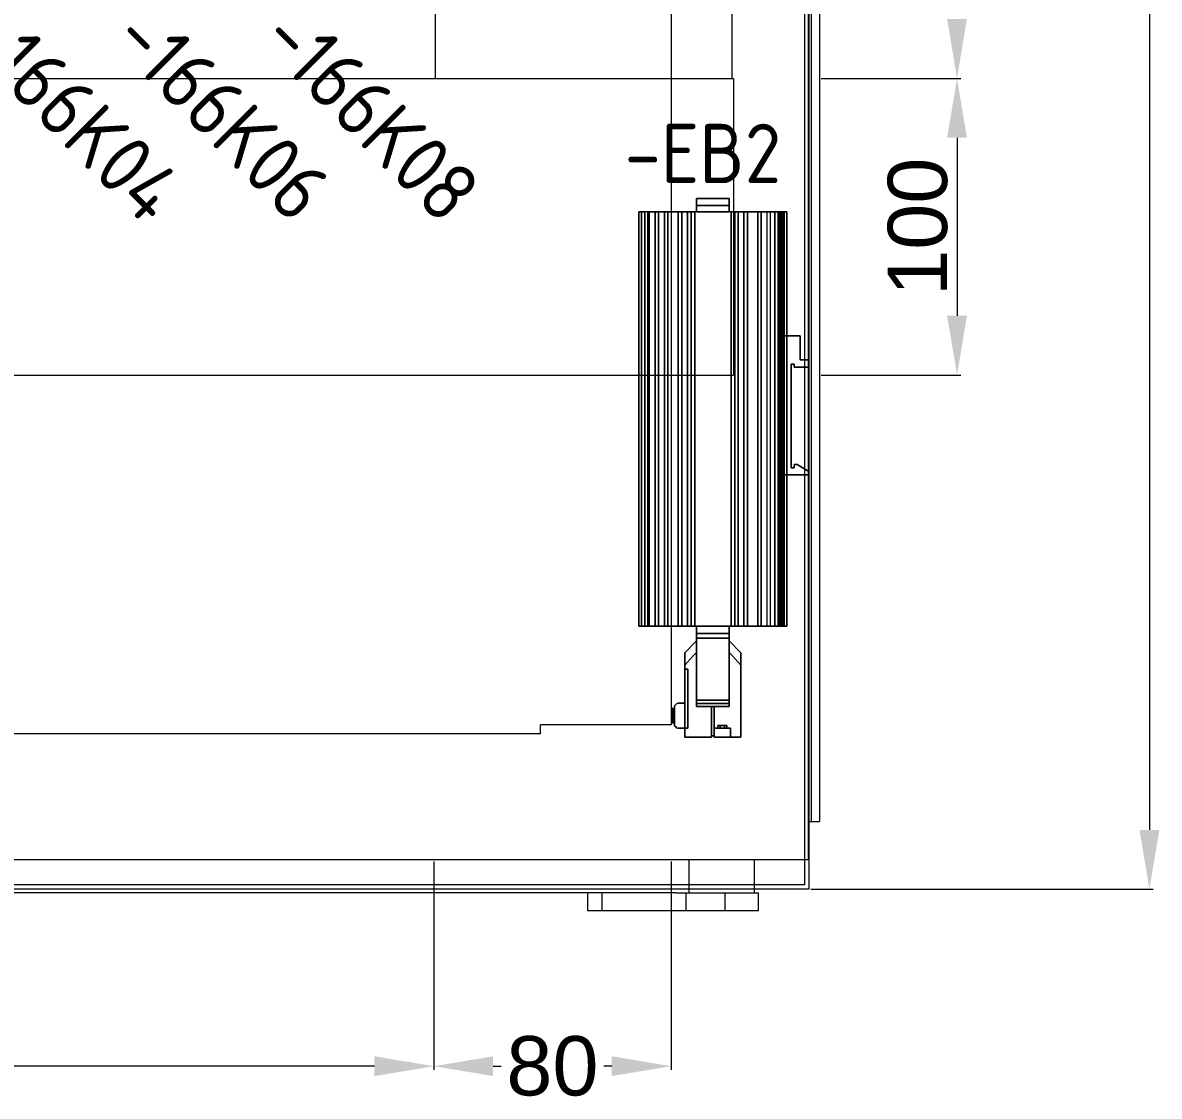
# Model space of a CAD drawing. Header units: millimetres. Extents: x 1359 to 3577, y 1336 to 3557.
# Drawn here: x 3193.5 to 3576.7, y 1336.3 to 1698.3 of the extents above; entities that cross this region are included whole.
import ezdxf
from ezdxf.enums import TextEntityAlignment as Align

# ---------------------------------------------------------------- set-up
doc = ezdxf.new("R2010")
doc.units = ezdxf.units.MM
doc.layers.add('000-PI-Oprema', color=30, linetype='Continuous', lineweight=5)
doc.layers.add('000-PI-ORMAR', color=2, linetype='Continuous')
doc.layers.add('002-PI-Kabelska kanalica', color=150, linetype='Continuous')
doc.styles.add('PI0', font='isocpeur.ttf', dxfattribs={"width": 0.9})
doc.styles.get("Standard").update_dxf_attribs({"font": 'arial.ttf'})

msp = doc.modelspace()

# ---------------------------------------------------------------- linework, layer by layer
at = {"color": 0, "linetype": 'ByBlock', "lineweight": 0}
for p, q in [((3431.64, 1639.05), (3420.67, 1639.05)), ((3420.67, 1639.05), (3420.67, 1634.56)), ((3431.64, 1634.56), (3431.64, 1639.05)), ((3420.67, 1634.56), (3401.23, 1634.56)), ((3401.23, 1634.56), (3401.23, 1494.87)), ((3451.08, 1634.56), (3431.64, 1634.56)), ((3451.08, 1592.76), (3451.08, 1634.56)), ((3455.57, 1592.76), (3451.08, 1592.76)), ((3455.57, 1584.66), (3455.57, 1592.76)), ((3452.59, 1548.26), (3452.59, 1583.18)), ((3452.59, 1583.18), (3453.58, 1583.18)), ((3453.58, 1583.18), (3453.58, 1582.16)), ((3458.56, 1584.66), (3455.57, 1584.66)), ((3458.56, 1582.16), (3458.56, 1584.66)), ((3453.58, 1582.16), (3458.56, 1582.16)), ((3453.58, 1548.26), (3452.59, 1548.26)), ((3454.58, 1549.35), (3453.58, 1549.35)), ((3453.58, 1549.35), (3453.58, 1548.26)), ((3458.56, 1547.03), (3454.58, 1549.35)), ((3451.08, 1494.87), (3451.08, 1545.85)), ((3451.08, 1545.85), (3458.56, 1545.85)), ((3458.56, 1545.85), (3458.56, 1547.03)), ((3401.23, 1494.87), (3420.67, 1494.87)), ((3420.67, 1494.87), (3420.67, 1489.87)), ((3431.64, 1489.87), (3431.64, 1494.87)), ((3431.64, 1494.87), (3451.08, 1494.87)), ((3420.67, 1489.87), (3416.69, 1485.89)), ((3435.62, 1485.89), (3431.64, 1489.87)), ((3416.69, 1485.89), (3416.69, 1457.44)), ((3435.62, 1457.44), (3435.62, 1485.89)), ((3416.69, 1457.44), (3425.65, 1457.44)), ((3425.65, 1457.44), (3425.65, 1457.93)), ((3425.65, 1457.93), (3426.64, 1457.93)), ((3426.64, 1457.93), (3426.64, 1457.44)), ((3426.64, 1457.44), (3435.62, 1457.44))]:
    msp.add_line(p, q, dxfattribs=at)
at = {"layer": '000-PI-Oprema', "color": 0, "linetype": 'ByBlock', "lineweight": 0, "flags": 128}
for points in [[(3420.67, 1636.67), (3420.67, 1637.34), (3420.67, 1637.92), (3420.67, 1638.36), (3420.67, 1638.7), (3420.67, 1638.94), (3420.67, 1639.05)], [(3420.67, 1636.67), (3431.64, 1636.67), (3431.64, 1637.34), (3431.64, 1637.92), (3431.64, 1638.36), (3431.64, 1638.7), (3431.64, 1638.94), (3431.64, 1639.05)], [(3444.44, 1494.87), (3444.44, 1634.56), (3442.45, 1634.56), (3441.29, 1634.56), (3441.29, 1494.87), (3442.45, 1494.87), (3442.45, 1634.56), (3441.29, 1634.56), (3437.8, 1634.56), (3437.8, 1494.87), (3441.29, 1494.87), (3441.29, 1634.56), (3437.8, 1634.56), (3436.64, 1634.56), (3436.64, 1494.87), (3437.8, 1494.87), (3437.8, 1634.56), (3436.64, 1634.56), (3434.65, 1634.56), (3434.65, 1494.87), (3436.64, 1494.87), (3436.64, 1634.56), (3434.65, 1634.56), (3433.52, 1634.56), (3433.52, 1494.87), (3434.65, 1494.87), (3434.65, 1634.56), (3433.52, 1634.56), (3418.8, 1634.56), (3418.8, 1494.87), (3433.52, 1494.87), (3433.52, 1634.56), (3418.8, 1634.56), (3417.66, 1634.56), (3417.66, 1494.87), (3418.8, 1494.87), (3418.8, 1634.56), (3417.66, 1634.56), (3415.65, 1634.56), (3415.65, 1494.87), (3417.66, 1494.87), (3417.66, 1634.56), (3415.65, 1634.56), (3414.52, 1634.56), (3414.52, 1494.87), (3415.65, 1494.87), (3415.65, 1634.56), (3414.52, 1634.56), (3411.02, 1634.56), (3411.02, 1494.87), (3414.52, 1494.87), (3414.52, 1634.56), (3411.02, 1634.56), (3409.87, 1634.56), (3409.87, 1494.87), (3411.02, 1494.87), (3411.02, 1634.56), (3409.87, 1634.56), (3407.87, 1634.56), (3407.87, 1494.87), (3409.87, 1494.87), (3409.87, 1634.56), (3407.87, 1634.56), (3406.72, 1634.56), (3406.72, 1494.87), (3407.87, 1494.87), (3407.87, 1634.56), (3406.72, 1634.56), (3404.22, 1634.56), (3404.22, 1494.87), (3406.72, 1494.87), (3406.72, 1634.56), (3404.22, 1634.56), (3403.64, 1634.56), (3403.06, 1634.56), (3402.55, 1634.56), (3402.09, 1634.56), (3401.72, 1634.56), (3401.44, 1634.56), (3401.28, 1634.56), (3401.23, 1634.56)], [(3401.23, 1494.87), (3401.23, 1634.56)], [(3401.23, 1494.87), (3401.23, 1634.56)], [(3401.23, 1634.56), (3403.22, 1634.56), (3403.22, 1494.87), (3401.23, 1494.87)], [(3401.23, 1494.87), (3401.23, 1634.56)], [(3401.23, 1634.56), (3403.22, 1634.56), (3403.22, 1494.87), (3401.23, 1494.87)], [(3401.23, 1494.87), (3401.23, 1634.56)], [(3444.44, 1494.87), (3444.44, 1634.56), (3445.6, 1634.56), (3448.1, 1634.56), (3448.1, 1494.87), (3445.6, 1494.87), (3444.44, 1494.87), (3442.45, 1494.87), (3441.29, 1494.87), (3437.8, 1494.87), (3436.64, 1494.87), (3434.65, 1494.87), (3433.52, 1494.87), (3418.8, 1494.87), (3417.66, 1494.87), (3415.65, 1494.87), (3414.52, 1494.87), (3411.02, 1494.87), (3409.87, 1494.87), (3407.87, 1494.87), (3406.72, 1494.87), (3404.22, 1494.87), (3403.64, 1494.87), (3403.06, 1494.87), (3402.55, 1494.87), (3402.09, 1494.87), (3401.72, 1494.87), (3401.44, 1494.87), (3401.28, 1494.87), (3401.23, 1494.87)], [(3401.23, 1494.87), (3401.23, 1634.56)], [(3449.6, 1494.87), (3448.58, 1494.87), (3448.58, 1634.56), (3449.6, 1634.56), (3449.6, 1592.76)], [(3449.6, 1494.87), (3448.58, 1494.87), (3448.58, 1634.56), (3449.6, 1634.56), (3449.6, 1592.76)], [(3449.6, 1494.87), (3448.58, 1494.87), (3448.58, 1634.56), (3449.6, 1634.56), (3449.6, 1592.76)], [(3449.6, 1494.87), (3448.58, 1494.87), (3448.58, 1634.56), (3449.6, 1634.56), (3449.6, 1592.76)], [(3451.08, 1634.56), (3449.09, 1634.56), (3449.09, 1494.87), (3451.08, 1494.87), (3451.08, 1545.85), (3451.08, 1494.87)], [(3451.08, 1494.87), (3449.09, 1494.87), (3449.09, 1634.56), (3451.08, 1634.56)], [(3451.08, 1494.87), (3451.08, 1634.56)], [(3451.08, 1494.87), (3451.08, 1634.56)], [(3451.08, 1494.87), (3451.08, 1634.56)], [(3451.08, 1494.87), (3451.08, 1634.56)], [(3416.69, 1485.82), (3416.69, 1485.68), (3416.69, 1485.4), (3416.69, 1485.05), (3416.69, 1484.57), (3416.69, 1484.01), (3416.69, 1483.34), (3416.69, 1482.55), (3416.69, 1481.7), (3416.69, 1482.55), (3416.69, 1483.34), (3416.69, 1484.01), (3416.69, 1484.57), (3416.69, 1485.05), (3416.69, 1485.4), (3416.69, 1485.68), (3416.69, 1485.82), (3416.69, 1485.89), (3420.67, 1489.87), (3420.67, 1489.75), (3420.67, 1489.54), (3420.67, 1489.22), (3420.67, 1488.78), (3420.67, 1488.25), (3420.67, 1487.6), (3420.67, 1486.86), (3420.67, 1486.03), (3419.63, 1484.92), (3418.64, 1483.83), (3417.64, 1482.74), (3416.69, 1481.7), (3417.64, 1482.74), (3418.64, 1483.83), (3419.63, 1484.92), (3420.67, 1486.03), (3420.67, 1486.86), (3420.67, 1487.6), (3420.67, 1488.25), (3420.67, 1488.78), (3420.67, 1489.22), (3420.67, 1489.54), (3420.67, 1489.75)], [(3431.64, 1489.75), (3431.64, 1489.54), (3431.64, 1489.22), (3431.64, 1488.78), (3431.64, 1488.25), (3431.64, 1487.6), (3431.64, 1486.86), (3431.64, 1486.03), (3431.64, 1486.86), (3431.64, 1487.6), (3431.64, 1488.25), (3431.64, 1488.78), (3431.64, 1489.22), (3431.64, 1489.54), (3431.64, 1489.75), (3431.64, 1489.87), (3435.62, 1485.89), (3435.62, 1485.82), (3435.62, 1485.68), (3435.62, 1485.4), (3435.62, 1485.05), (3435.62, 1484.57), (3435.62, 1484.01), (3435.62, 1483.34), (3435.62, 1482.55), (3435.62, 1481.7), (3434.68, 1482.74), (3433.68, 1483.83), (3432.66, 1484.92), (3431.64, 1486.03), (3432.66, 1484.92), (3433.68, 1483.83), (3434.68, 1482.74), (3435.62, 1481.7), (3435.62, 1482.55), (3435.62, 1483.34), (3435.62, 1484.01), (3435.62, 1484.57), (3435.62, 1485.05), (3435.62, 1485.4), (3435.62, 1485.68), (3435.62, 1485.82)], [(3414.68, 1460.43), (3414.31, 1460.48), (3413.94, 1460.64), (3413.64, 1460.87), (3413.38, 1461.19), (3413.24, 1461.54), (3413.2, 1461.93), (3413.2, 1467.42), (3413.24, 1467.81), (3413.38, 1468.16), (3413.64, 1468.48), (3413.94, 1468.71), (3414.31, 1468.85), (3414.68, 1468.92), (3416.69, 1468.92), (3416.69, 1480.4), (3417.69, 1480.4)], [(3414.68, 1460.43), (3416.69, 1460.43), (3417.69, 1460.43), (3416.69, 1460.43), (3416.69, 1480.4), (3417.69, 1480.4), (3416.69, 1480.4), (3417.69, 1480.4)], [(3414.68, 1468.92), (3414.31, 1468.85), (3413.94, 1468.71), (3413.64, 1468.48), (3413.38, 1468.16), (3413.24, 1467.81), (3413.2, 1467.42), (3413.2, 1461.93), (3413.24, 1461.54), (3413.38, 1461.19), (3413.64, 1460.87), (3413.94, 1460.64), (3414.31, 1460.48), (3414.68, 1460.43)], [(3414.68, 1468.92), (3414.31, 1468.85), (3413.94, 1468.71), (3413.64, 1468.48), (3413.38, 1468.16), (3413.24, 1467.81), (3413.2, 1467.42), (3413.2, 1461.93), (3413.24, 1461.54), (3413.38, 1461.19), (3413.64, 1460.87), (3413.94, 1460.64), (3414.31, 1460.48), (3414.68, 1460.43)], [(3431.64, 1467.79), (3431.64, 1468.81), (3431.64, 1469.92)], [(3431.64, 1469.92), (3431.64, 1468.81), (3431.64, 1467.79)], [(3412.69, 1467.26), (3412.69, 1467.12), (3412.69, 1466.86), (3412.69, 1466.54), (3412.69, 1466.15), (3412.69, 1465.68), (3412.69, 1465.2), (3412.69, 1464.66), (3412.69, 1465.2), (3412.69, 1465.68), (3412.69, 1466.15), (3412.69, 1466.54), (3412.69, 1466.86), (3412.69, 1467.12), (3412.69, 1467.26), (3412.69, 1467.33)], [(3412.69, 1466.77), (3412.69, 1466.61), (3412.69, 1466.35), (3412.69, 1466.01), (3412.69, 1465.61), (3412.69, 1465.15), (3412.69, 1464.66), (3412.69, 1465.15), (3412.69, 1465.61), (3412.69, 1466.01), (3412.69, 1466.35), (3412.69, 1466.61), (3412.69, 1466.77), (3412.69, 1466.82)], [(3412.69, 1463.92), (3412.69, 1466.47), (3413.2, 1466.47), (3413.2, 1463.92)], [(3413.2, 1465.52), (3413.2, 1462.97), (3412.69, 1462.97)], [(3412.69, 1462.97), (3413.2, 1462.97), (3413.2, 1465.52), (3412.69, 1465.52)], [(3413.2, 1464.66), (3412.69, 1464.66)], [(3413.2, 1464.66), (3412.69, 1464.66)], [(3412.69, 1462.58), (3412.69, 1462.74), (3412.69, 1463), (3412.69, 1463.35), (3412.69, 1463.74), (3412.69, 1464.2), (3412.69, 1464.66), (3412.69, 1464.2), (3412.69, 1463.74), (3412.69, 1463.35), (3412.69, 1463), (3412.69, 1462.74), (3412.69, 1462.58), (3412.69, 1462.54)], [(3413.2, 1462.58), (3413.2, 1462.74), (3413.2, 1463), (3413.2, 1463.35), (3413.2, 1463.74), (3413.2, 1464.2), (3413.2, 1464.66), (3413.2, 1464.2), (3413.2, 1463.74), (3413.2, 1463.35), (3413.2, 1463), (3413.2, 1462.74), (3413.2, 1462.58), (3413.2, 1462.54)], [(3413.2, 1464.66), (3413.2, 1464.16), (3413.2, 1463.67), (3413.2, 1463.21), (3413.2, 1462.81), (3413.2, 1462.47), (3413.2, 1462.23), (3413.2, 1462.07), (3413.2, 1462.03)], [(3413.2, 1462.07), (3413.2, 1462.23), (3413.2, 1462.47), (3413.2, 1462.81), (3413.2, 1463.21), (3413.2, 1463.67), (3413.2, 1464.16), (3413.2, 1464.66)], [(3412.69, 1462.81), (3413.2, 1462.81)], [(3412.69, 1462.37), (3413.2, 1462.37)], [(3426.64, 1460.43), (3426.64, 1457.93)], [(3426.64, 1460.43), (3426.64, 1457.93)], [(3427.89, 1461.42), (3427.96, 1461.42), (3428.1, 1461.42), (3428.33, 1461.42), (3428.66, 1461.42), (3429, 1461.42), (3429.4, 1461.42), (3429.79, 1461.42), (3430.14, 1461.42), (3430.46, 1461.42), (3430.69, 1461.42), (3430.83, 1461.42), (3430.9, 1461.42)], [(3427.89, 1460.43), (3427.96, 1460.43), (3428.1, 1460.43), (3428.33, 1460.43), (3428.66, 1460.43), (3429, 1460.43), (3429.4, 1460.43), (3429.79, 1460.43), (3430.14, 1460.43), (3430.46, 1460.43), (3430.69, 1460.43), (3430.83, 1460.43), (3430.9, 1460.43)]]:
    msp.add_lwpolyline(points, dxfattribs=at)
for points in [[(3420.67, 1636.67), (3420.67, 1637.34), (3420.67, 1637.92), (3420.67, 1638.36), (3420.67, 1638.7), (3420.67, 1638.94), (3420.67, 1639.05), (3431.64, 1639.05), (3431.64, 1638.94), (3431.64, 1638.7), (3431.64, 1638.36), (3431.64, 1637.92), (3431.64, 1637.34), (3431.64, 1636.67)], [(3420.67, 1634.56), (3420.67, 1636.67), (3420.67, 1634.56), (3431.64, 1634.56)], [(3431.64, 1636.67), (3431.64, 1634.56), (3431.64, 1636.67)], [(3403.22, 1634.56), (3403.22, 1494.87), (3401.23, 1494.87), (3401.23, 1634.56)], [(3401.23, 1634.56), (3403.22, 1634.56), (3403.22, 1494.87), (3401.23, 1494.87)], [(3403.22, 1634.56), (3403.22, 1494.87), (3401.23, 1494.87), (3401.23, 1634.56)], [(3401.23, 1634.56), (3403.22, 1634.56), (3403.22, 1494.87), (3401.23, 1494.87)], [(3403.22, 1494.87), (3403.22, 1634.56), (3401.23, 1634.56), (3401.23, 1494.87)], [(3403.22, 1494.87), (3401.23, 1494.87), (3401.23, 1634.56), (3403.22, 1634.56)], [(3401.23, 1634.56), (3401.23, 1494.87), (3401.28, 1494.87), (3401.44, 1494.87), (3401.72, 1494.87), (3402.09, 1494.87), (3402.55, 1494.87), (3403.06, 1494.87), (3403.64, 1494.87), (3404.22, 1494.87), (3404.22, 1634.56), (3403.64, 1634.56), (3403.06, 1634.56), (3402.55, 1634.56), (3402.09, 1634.56), (3401.72, 1634.56), (3401.44, 1634.56), (3401.28, 1634.56)], [(3401.23, 1634.56), (3403.22, 1634.56)], [(3401.23, 1634.56), (3403.22, 1634.56)], [(3403.22, 1634.56), (3401.23, 1634.56)], [(3403.22, 1634.56), (3401.23, 1634.56)], [(3401.23, 1494.87), (3401.23, 1634.56), (3401.23, 1494.87)], [(3401.23, 1494.87), (3401.23, 1634.56), (3401.23, 1494.87)], [(3401.23, 1494.87), (3401.23, 1634.56), (3401.23, 1494.87)], [(3402.09, 1494.87), (3402.09, 1634.56)], [(3403.22, 1494.87), (3403.22, 1634.56), (3403.22, 1494.87)], [(3403.22, 1494.87), (3403.22, 1634.56), (3403.22, 1494.87)], [(3403.22, 1494.87), (3403.22, 1634.56), (3403.22, 1494.87)], [(3403.22, 1494.87), (3403.22, 1634.56), (3403.22, 1494.87)], [(3420.03, 1494.87), (3420.03, 1634.56), (3404.7, 1634.56), (3404.7, 1494.87), (3420.03, 1494.87)], [(3420.03, 1494.87), (3420.03, 1634.56), (3404.7, 1634.56), (3404.7, 1494.87), (3420.03, 1494.87)], [(3420.03, 1634.56), (3404.7, 1634.56), (3404.7, 1494.87), (3420.03, 1494.87)], [(3420.03, 1634.56), (3404.7, 1634.56), (3404.7, 1494.87), (3420.03, 1494.87)], [(3404.7, 1634.56), (3420.03, 1634.56), (3404.7, 1634.56), (3404.7, 1494.87)], [(3420.03, 1634.56), (3420.03, 1494.87)], [(3447.1, 1494.87), (3447.1, 1634.56), (3432.29, 1634.56), (3432.29, 1494.87), (3447.1, 1494.87)], [(3432.29, 1494.87), (3432.29, 1634.56), (3447.1, 1634.56), (3447.1, 1494.87), (3432.29, 1494.87)], [(3447.1, 1494.87), (3447.1, 1634.56), (3432.29, 1634.56), (3432.29, 1494.87), (3447.1, 1494.87)], [(3447.1, 1634.56), (3447.1, 1494.87), (3432.29, 1494.87), (3432.29, 1634.56)], [(3432.29, 1494.87), (3432.29, 1634.56), (3447.1, 1634.56), (3447.1, 1494.87)], [(3447.1, 1634.56), (3432.29, 1634.56), (3432.29, 1494.87), (3447.1, 1494.87)], [(3444.44, 1494.87), (3445.6, 1494.87), (3445.6, 1634.56), (3444.44, 1634.56), (3442.45, 1634.56), (3442.45, 1494.87)], [(3445.6, 1494.87), (3445.6, 1634.56), (3448.1, 1634.56), (3448.1, 1494.87), (3445.6, 1494.87)], [(3451.08, 1634.56), (3451.04, 1634.56), (3450.85, 1634.56), (3450.57, 1634.56), (3450.2, 1634.56), (3449.76, 1634.56), (3449.23, 1634.56), (3448.68, 1634.56), (3448.1, 1634.56), (3448.68, 1634.56), (3449.23, 1634.56), (3449.76, 1634.56), (3450.2, 1634.56), (3450.57, 1634.56), (3450.85, 1634.56), (3451.04, 1634.56)], [(3449.6, 1545.85), (3449.6, 1494.87), (3448.58, 1494.87), (3448.58, 1634.56), (3449.6, 1634.56), (3449.6, 1592.76), (3449.6, 1634.56), (3448.58, 1634.56), (3448.58, 1494.87), (3449.6, 1494.87)], [(3449.6, 1494.87), (3449.6, 1545.85), (3449.6, 1494.87), (3448.58, 1494.87), (3448.58, 1634.56), (3449.6, 1634.56), (3449.6, 1592.76), (3449.6, 1634.56), (3448.58, 1634.56), (3448.58, 1494.87)], [(3449.09, 1634.56), (3449.09, 1494.87), (3451.08, 1494.87), (3451.08, 1634.56)], [(3449.09, 1634.56), (3451.08, 1634.56), (3451.08, 1494.87), (3449.09, 1494.87)], [(3449.6, 1634.56), (3449.6, 1592.76), (3449.6, 1634.56), (3451.08, 1634.56)], [(3450.2, 1494.87), (3450.2, 1634.56)], [(3451.08, 1634.56), (3451.08, 1592.76)], [(3449.6, 1592.76), (3449.6, 1545.85)], [(3449.6, 1592.76), (3451.08, 1592.76), (3455.57, 1592.76), (3451.08, 1592.76)], [(3449.6, 1545.85), (3449.6, 1592.76), (3449.6, 1545.85), (3449.6, 1592.76), (3449.6, 1545.85), (3449.6, 1592.76), (3449.6, 1545.85)], [(3451.08, 1592.76), (3451.08, 1545.85)], [(3455.57, 1592.76), (3455.57, 1584.66)], [(3453.58, 1583.18), (3452.59, 1583.18), (3453.58, 1583.18)], [(3452.59, 1583.18), (3452.59, 1548.26)], [(3453.58, 1583.18), (3453.58, 1582.16)], [(3458.56, 1584.66), (3455.57, 1584.66), (3458.56, 1584.66)], [(3458.56, 1584.66), (3458.56, 1582.16)], [(3458.56, 1582.16), (3453.58, 1582.16), (3458.56, 1582.16)], [(3452.59, 1548.26), (3453.58, 1548.26), (3453.58, 1549.35), (3454.58, 1549.35), (3458.56, 1547.03), (3454.58, 1549.35), (3453.58, 1549.35), (3453.58, 1548.26)], [(3449.6, 1545.85), (3451.08, 1545.85)], [(3449.6, 1545.85), (3449.6, 1494.87)], [(3449.6, 1545.85), (3449.6, 1494.87)], [(3449.6, 1545.85), (3449.6, 1494.87)], [(3458.56, 1545.85), (3451.08, 1545.85), (3458.56, 1545.85)], [(3458.56, 1547.03), (3458.56, 1545.85)], [(3401.23, 1494.87), (3403.22, 1494.87)], [(3401.23, 1494.87), (3403.22, 1494.87)], [(3403.22, 1494.87), (3401.23, 1494.87)], [(3403.22, 1494.87), (3401.23, 1494.87)], [(3404.7, 1494.87), (3420.03, 1494.87)], [(3420.67, 1494.87), (3420.67, 1492.37), (3420.67, 1490.82), (3420.67, 1469.92), (3420.67, 1490.82), (3420.67, 1492.37)], [(3420.67, 1494.87), (3431.64, 1494.87)], [(3431.64, 1494.87), (3431.64, 1492.37), (3431.64, 1490.82), (3431.64, 1469.92), (3431.64, 1490.82), (3431.64, 1492.37)], [(3451.08, 1494.87), (3451.04, 1494.87), (3450.85, 1494.87), (3450.57, 1494.87), (3450.2, 1494.87), (3449.76, 1494.87), (3449.23, 1494.87), (3448.68, 1494.87), (3448.1, 1494.87), (3448.68, 1494.87), (3449.23, 1494.87), (3449.76, 1494.87), (3450.2, 1494.87), (3450.57, 1494.87), (3450.85, 1494.87), (3451.04, 1494.87)], [(3449.6, 1494.87), (3451.08, 1494.87)], [(3420.67, 1492.37), (3431.64, 1492.37)], [(3420.67, 1490.82), (3431.64, 1490.82)], [(3420.67, 1467.79), (3420.67, 1486.03), (3420.67, 1467.79)], [(3431.64, 1486.03), (3431.64, 1467.79)], [(3417.69, 1460.43), (3417.69, 1480.4), (3416.69, 1480.4), (3416.69, 1468.92), (3414.68, 1468.92), (3414.31, 1468.85), (3413.94, 1468.71), (3413.64, 1468.48), (3413.38, 1468.16), (3413.24, 1467.81), (3413.2, 1467.42), (3413.2, 1461.93), (3413.24, 1461.54), (3413.38, 1461.19), (3413.64, 1460.87), (3413.94, 1460.64), (3414.31, 1460.48), (3414.68, 1460.43), (3416.69, 1460.43)], [(3417.69, 1480.4), (3416.69, 1480.4), (3416.69, 1468.92), (3414.68, 1468.92), (3414.31, 1468.85), (3413.94, 1468.71), (3413.64, 1468.48), (3413.38, 1468.16), (3413.24, 1467.81), (3413.2, 1467.42), (3413.2, 1461.93), (3413.24, 1461.54), (3413.38, 1461.19), (3413.64, 1460.87), (3413.94, 1460.64), (3414.31, 1460.48), (3414.68, 1460.43), (3414.31, 1460.48), (3413.94, 1460.64), (3413.64, 1460.87), (3413.38, 1461.19), (3413.24, 1461.54), (3413.2, 1461.93), (3413.2, 1467.42), (3413.24, 1467.81), (3413.38, 1468.16), (3413.64, 1468.48), (3413.94, 1468.71), (3414.31, 1468.85), (3414.68, 1468.92), (3416.69, 1468.92), (3416.69, 1480.4)], [(3416.69, 1480.4), (3416.69, 1468.92), (3414.68, 1468.92), (3416.69, 1468.92)], [(3416.69, 1457.44), (3416.69, 1481.7), (3416.69, 1457.44)], [(3417.69, 1460.43), (3417.69, 1480.4), (3416.69, 1480.4), (3416.69, 1460.43), (3417.69, 1460.43), (3416.69, 1460.43)], [(3417.69, 1460.43), (3417.69, 1480.4)], [(3417.69, 1480.4), (3417.69, 1460.43)], [(3417.69, 1480.4), (3417.69, 1460.43)], [(3435.62, 1481.7), (3435.62, 1457.44), (3435.62, 1481.7)], [(3420.67, 1467.79), (3420.67, 1468.81), (3420.67, 1469.92), (3420.67, 1468.81)], [(3420.67, 1469.92), (3431.64, 1469.92)], [(3431.64, 1468.81), (3420.67, 1468.81), (3431.64, 1468.81)], [(3420.67, 1467.79), (3425.65, 1467.79)], [(3425.65, 1467.79), (3426.64, 1467.79)], [(3426.64, 1467.79), (3426.64, 1457.93), (3425.65, 1457.93), (3425.65, 1467.79)], [(3426.64, 1467.79), (3426.64, 1457.93), (3425.65, 1457.93), (3425.65, 1467.79)], [(3425.65, 1457.44), (3425.65, 1467.79)], [(3426.64, 1457.93), (3426.64, 1457.44), (3426.64, 1467.79), (3426.64, 1457.44)], [(3426.64, 1467.79), (3431.64, 1467.79)], [(3412.69, 1467.33), (3412.69, 1467.26), (3412.69, 1467.12), (3412.69, 1466.86), (3412.69, 1466.54), (3412.69, 1466.15), (3412.69, 1465.68), (3412.69, 1465.2), (3412.69, 1464.66), (3412.69, 1465.2), (3412.69, 1465.68), (3412.69, 1466.15), (3412.69, 1466.54), (3412.69, 1466.86), (3412.69, 1467.12), (3412.69, 1467.26)], [(3412.69, 1464.66), (3412.69, 1465.2), (3412.69, 1465.68), (3412.69, 1466.15), (3412.69, 1466.54), (3412.69, 1466.86), (3412.69, 1467.12), (3412.69, 1467.26), (3412.69, 1467.12), (3412.69, 1466.86), (3412.69, 1466.54), (3412.69, 1466.15), (3412.69, 1465.68), (3412.69, 1465.2)], [(3412.69, 1466.96), (3413.2, 1466.96), (3412.69, 1466.96)], [(3412.69, 1466.96), (3413.2, 1466.96), (3412.69, 1466.96)], [(3412.69, 1466.96), (3413.2, 1466.96), (3412.69, 1466.96)], [(3412.69, 1464.66), (3412.69, 1465.15), (3412.69, 1465.61), (3412.69, 1466.01), (3412.69, 1466.35), (3412.69, 1466.61), (3412.69, 1466.77), (3412.69, 1466.82), (3412.69, 1466.77), (3412.69, 1466.61), (3412.69, 1466.35), (3412.69, 1466.01), (3412.69, 1465.61), (3412.69, 1465.15), (3412.69, 1464.66)], [(3412.69, 1464.66), (3412.69, 1465.15), (3412.69, 1465.61), (3412.69, 1466.01), (3412.69, 1466.35), (3412.69, 1466.61), (3412.69, 1466.77), (3412.69, 1466.82), (3412.69, 1466.77), (3412.69, 1466.61), (3412.69, 1466.35), (3412.69, 1466.01), (3412.69, 1465.61), (3412.69, 1465.15), (3412.69, 1464.66)], [(3412.69, 1466.54), (3413.2, 1466.54), (3412.69, 1466.54)], [(3412.69, 1466.54), (3413.2, 1466.54), (3412.69, 1466.54)], [(3412.69, 1466.54), (3413.2, 1466.54), (3412.69, 1466.54)], [(3413.2, 1463.92), (3412.69, 1463.92), (3412.69, 1466.47), (3413.2, 1466.47)], [(3413.2, 1466.47), (3413.2, 1462.97), (3412.69, 1462.97), (3412.69, 1466.47)], [(3412.69, 1462.97), (3412.69, 1466.47), (3413.2, 1466.47), (3413.2, 1462.97)], [(3412.69, 1462.97), (3413.2, 1462.97), (3413.2, 1466.47), (3412.69, 1466.47)], [(3412.69, 1463.37), (3413.2, 1463.37), (3413.2, 1466.47), (3412.69, 1466.47)], [(3412.69, 1464.78), (3412.69, 1466.47)], [(3412.69, 1466.47), (3413.2, 1466.47), (3412.69, 1466.47)], [(3412.69, 1465.52), (3412.69, 1462.97)], [(3412.69, 1464.36), (3412.69, 1464.78)], [(3412.69, 1464.78), (3413.2, 1464.78), (3412.69, 1464.78)], [(3412.69, 1464.78), (3413.2, 1464.78), (3412.69, 1464.78)], [(3412.69, 1464.66), (3413.2, 1464.66)], [(3412.69, 1464.66), (3412.69, 1464.2), (3412.69, 1463.74), (3412.69, 1463.35), (3412.69, 1463), (3412.69, 1462.74), (3412.69, 1462.58), (3412.69, 1462.54), (3412.69, 1462.58), (3412.69, 1462.74), (3412.69, 1463), (3412.69, 1463.35), (3412.69, 1463.74), (3412.69, 1464.2), (3412.69, 1464.66)], [(3413.2, 1464.66), (3412.69, 1464.66), (3413.2, 1464.66)], [(3412.69, 1462.03), (3412.69, 1462.07), (3412.69, 1462.23), (3412.69, 1462.47), (3412.69, 1462.81), (3412.69, 1463.21), (3412.69, 1463.67), (3412.69, 1464.16), (3412.69, 1464.66), (3412.69, 1464.16), (3412.69, 1463.67), (3412.69, 1463.21), (3412.69, 1462.81), (3412.69, 1462.47), (3412.69, 1462.23), (3412.69, 1462.07)], [(3412.69, 1464.66), (3412.69, 1464.16), (3412.69, 1463.67), (3412.69, 1463.21), (3412.69, 1462.81), (3412.69, 1462.47), (3412.69, 1462.23), (3412.69, 1462.07), (3412.69, 1462.23), (3412.69, 1462.47), (3412.69, 1462.81), (3412.69, 1463.21), (3412.69, 1463.67), (3412.69, 1464.16)], [(3412.69, 1464.66), (3412.69, 1464.2), (3412.69, 1463.74), (3412.69, 1463.35), (3412.69, 1463), (3412.69, 1462.74), (3412.69, 1462.58), (3412.69, 1462.54), (3412.69, 1462.58), (3412.69, 1462.74), (3412.69, 1463), (3412.69, 1463.35), (3412.69, 1463.74), (3412.69, 1464.2), (3412.69, 1464.66)], [(3413.2, 1464.66), (3412.69, 1464.66), (3413.2, 1464.66)], [(3412.69, 1464.66), (3412.69, 1464.16), (3412.69, 1463.67), (3412.69, 1463.21), (3412.69, 1462.81), (3412.69, 1462.47), (3412.69, 1462.23), (3412.69, 1462.07), (3412.69, 1462.03), (3412.69, 1462.07), (3412.69, 1462.23), (3412.69, 1462.47), (3412.69, 1462.81), (3412.69, 1463.21), (3412.69, 1463.67), (3412.69, 1464.16), (3412.69, 1464.66)], [(3413.2, 1464.66), (3412.69, 1464.66), (3413.2, 1464.66), (3412.69, 1464.66), (3413.2, 1464.66)], [(3412.69, 1464.36), (3413.2, 1464.36), (3412.69, 1464.36)], [(3412.69, 1463.67), (3412.69, 1464.09)], [(3413.2, 1463.67), (3413.2, 1464.09), (3412.69, 1464.09), (3413.2, 1464.09)], [(3413.2, 1464.66), (3413.2, 1465.2), (3413.2, 1465.68), (3413.2, 1466.15), (3413.2, 1466.54), (3413.2, 1466.86), (3413.2, 1467.12), (3413.2, 1467.26), (3413.2, 1467.33), (3413.2, 1467.26), (3413.2, 1467.12), (3413.2, 1466.86), (3413.2, 1466.54), (3413.2, 1466.15), (3413.2, 1465.68), (3413.2, 1465.2), (3413.2, 1464.66)], [(3413.2, 1464.66), (3413.2, 1465.2), (3413.2, 1465.68), (3413.2, 1466.15), (3413.2, 1466.54), (3413.2, 1466.86), (3413.2, 1467.12), (3413.2, 1467.26), (3413.2, 1467.33), (3413.2, 1467.26), (3413.2, 1467.12), (3413.2, 1466.86), (3413.2, 1466.54), (3413.2, 1466.15), (3413.2, 1465.68), (3413.2, 1465.2), (3413.2, 1464.66)], [(3413.2, 1464.66), (3413.2, 1465.2), (3413.2, 1465.68), (3413.2, 1466.15), (3413.2, 1466.54), (3413.2, 1466.86), (3413.2, 1467.12), (3413.2, 1467.26), (3413.2, 1467.33), (3413.2, 1467.26), (3413.2, 1467.12), (3413.2, 1466.86), (3413.2, 1466.54), (3413.2, 1466.15), (3413.2, 1465.68), (3413.2, 1465.2), (3413.2, 1464.66)], [(3413.2, 1464.66), (3413.2, 1465.15), (3413.2, 1465.61), (3413.2, 1466.01), (3413.2, 1466.35), (3413.2, 1466.61), (3413.2, 1466.77), (3413.2, 1466.82), (3413.2, 1466.77), (3413.2, 1466.61), (3413.2, 1466.35), (3413.2, 1466.01), (3413.2, 1465.61), (3413.2, 1465.15), (3413.2, 1464.66)], [(3413.2, 1464.66), (3413.2, 1465.15), (3413.2, 1465.61), (3413.2, 1466.01), (3413.2, 1466.35), (3413.2, 1466.61), (3413.2, 1466.77), (3413.2, 1466.82), (3413.2, 1466.77), (3413.2, 1466.61), (3413.2, 1466.35), (3413.2, 1466.01), (3413.2, 1465.61), (3413.2, 1465.15), (3413.2, 1464.66)], [(3413.2, 1464.66), (3413.2, 1465.15), (3413.2, 1465.61), (3413.2, 1466.01), (3413.2, 1466.35), (3413.2, 1466.61), (3413.2, 1466.77), (3413.2, 1466.82), (3413.2, 1466.77), (3413.2, 1466.61), (3413.2, 1466.35), (3413.2, 1466.01), (3413.2, 1465.61), (3413.2, 1465.15), (3413.2, 1464.66)], [(3413.2, 1464.78), (3413.2, 1466.47)], [(3413.2, 1464.78), (3413.2, 1464.36)], [(3413.2, 1462.54), (3413.2, 1462.58), (3413.2, 1462.74), (3413.2, 1463), (3413.2, 1463.35), (3413.2, 1463.74), (3413.2, 1464.2), (3413.2, 1464.66), (3413.2, 1464.2), (3413.2, 1463.74), (3413.2, 1463.35), (3413.2, 1463), (3413.2, 1462.74), (3413.2, 1462.58)], [(3413.2, 1464.66), (3413.2, 1464.2), (3413.2, 1463.74), (3413.2, 1463.35), (3413.2, 1463), (3413.2, 1462.74), (3413.2, 1462.58), (3413.2, 1462.74), (3413.2, 1463), (3413.2, 1463.35), (3413.2, 1463.74), (3413.2, 1464.2)], [(3413.2, 1462.03), (3413.2, 1462.07), (3413.2, 1462.23), (3413.2, 1462.47), (3413.2, 1462.81), (3413.2, 1463.21), (3413.2, 1463.67), (3413.2, 1464.16), (3413.2, 1464.66), (3413.2, 1464.16), (3413.2, 1463.67), (3413.2, 1463.21), (3413.2, 1462.81), (3413.2, 1462.47), (3413.2, 1462.23), (3413.2, 1462.07)], [(3413.2, 1464.66), (3413.2, 1464.16), (3413.2, 1463.67), (3413.2, 1463.21), (3413.2, 1462.81), (3413.2, 1462.47), (3413.2, 1462.23), (3413.2, 1462.07), (3413.2, 1462.23), (3413.2, 1462.47), (3413.2, 1462.81), (3413.2, 1463.21), (3413.2, 1463.67), (3413.2, 1464.16)], [(3412.69, 1463.67), (3413.2, 1463.67), (3412.69, 1463.67)], [(3412.69, 1462.97), (3413.2, 1462.97), (3413.2, 1463.37), (3412.69, 1463.37)], [(3412.69, 1462.97), (3412.69, 1463.37)], [(3413.2, 1462.97), (3413.2, 1463.37), (3412.69, 1463.37), (3413.2, 1463.37)], [(3412.69, 1462.97), (3413.2, 1462.97), (3412.69, 1462.97)], [(3413.2, 1462.81), (3412.69, 1462.81)], [(3413.2, 1462.37), (3412.69, 1462.37)], [(3416.69, 1460.43), (3414.68, 1460.43), (3416.69, 1460.43), (3417.69, 1460.43)], [(3416.69, 1460.43), (3414.68, 1460.43)], [(3432.13, 1460.43), (3426.64, 1460.43)], [(3426.64, 1457.93), (3426.64, 1460.43)], [(3426.64, 1460.43), (3432.13, 1460.43)], [(3426.64, 1460.43), (3432.13, 1460.43)], [(3426.64, 1457.93), (3426.64, 1460.43)], [(3427.89, 1461.42), (3427.96, 1461.42), (3428.1, 1461.42), (3428.33, 1461.42), (3428.66, 1461.42), (3429, 1461.42), (3429.4, 1461.42), (3429.79, 1461.42), (3430.14, 1461.42), (3430.46, 1461.42), (3430.69, 1461.42), (3430.83, 1461.42), (3430.9, 1461.42), (3430.83, 1461.42), (3430.69, 1461.42), (3430.46, 1461.42), (3430.14, 1461.42), (3429.79, 1461.42), (3429.4, 1461.42), (3429, 1461.42), (3428.66, 1461.42), (3428.33, 1461.42), (3428.1, 1461.42), (3427.96, 1461.42)], [(3427.89, 1461.42), (3427.89, 1460.43), (3427.96, 1460.43), (3428.1, 1460.43), (3428.33, 1460.43), (3428.66, 1460.43), (3429, 1460.43), (3429.4, 1460.43), (3429.79, 1460.43), (3430.14, 1460.43), (3430.46, 1460.43), (3430.69, 1460.43), (3430.83, 1460.43), (3430.9, 1460.43), (3430.9, 1461.42), (3430.83, 1461.42), (3430.69, 1461.42), (3430.46, 1461.42), (3430.14, 1461.42), (3429.79, 1461.42), (3429.4, 1461.42), (3429, 1461.42), (3428.66, 1461.42), (3428.33, 1461.42), (3428.1, 1461.42), (3427.96, 1461.42)], [(3427.89, 1460.43), (3427.89, 1461.42), (3427.96, 1461.42), (3428.1, 1461.42), (3428.33, 1461.42), (3428.66, 1461.42), (3429, 1461.42), (3429.4, 1461.42), (3429.79, 1461.42), (3430.14, 1461.42), (3430.46, 1461.42), (3430.69, 1461.42), (3430.83, 1461.42), (3430.9, 1461.42), (3430.9, 1460.43), (3430.83, 1460.43), (3430.69, 1460.43), (3430.46, 1460.43), (3430.14, 1460.43), (3429.79, 1460.43), (3429.4, 1460.43), (3429, 1460.43), (3428.66, 1460.43), (3428.33, 1460.43), (3428.1, 1460.43), (3427.96, 1460.43)], [(3430.9, 1460.43), (3430.9, 1461.42), (3430.83, 1461.42), (3430.69, 1461.42), (3430.46, 1461.42), (3430.14, 1461.42), (3429.79, 1461.42), (3429.4, 1461.42), (3429, 1461.42), (3428.66, 1461.42), (3428.33, 1461.42), (3428.1, 1461.42), (3427.96, 1461.42), (3427.89, 1461.42), (3427.89, 1460.43), (3427.96, 1460.43), (3428.1, 1460.43), (3428.33, 1460.43), (3428.66, 1460.43), (3429, 1460.43), (3429.4, 1460.43), (3429.79, 1460.43), (3430.14, 1460.43), (3430.46, 1460.43), (3430.69, 1460.43), (3430.83, 1460.43)], [(3430.9, 1460.43), (3430.83, 1460.43), (3430.69, 1460.43), (3430.46, 1460.43), (3430.14, 1460.43), (3429.79, 1460.43), (3429.4, 1460.43), (3429, 1460.43), (3428.66, 1460.43), (3428.33, 1460.43), (3428.1, 1460.43), (3427.96, 1460.43), (3427.89, 1460.43), (3427.96, 1460.43), (3428.1, 1460.43), (3428.33, 1460.43), (3428.66, 1460.43), (3429, 1460.43), (3429.4, 1460.43), (3429.79, 1460.43), (3430.14, 1460.43), (3430.46, 1460.43), (3430.69, 1460.43), (3430.83, 1460.43)], [(3428.66, 1460.43), (3428.66, 1461.42)], [(3428.66, 1460.43), (3428.66, 1461.42)], [(3428.66, 1460.43), (3428.66, 1461.42)], [(3430.14, 1460.43), (3430.14, 1461.42)], [(3430.14, 1460.43), (3430.14, 1461.42)], [(3430.14, 1460.43), (3430.14, 1461.42)], [(3432.13, 1460.43), (3432.13, 1457.44), (3432.13, 1460.43)], [(3432.13, 1460.43), (3432.13, 1457.44), (3432.13, 1460.43)], [(3432.13, 1460.43), (3432.13, 1457.44), (3432.13, 1460.43)], [(3425.65, 1457.44), (3416.69, 1457.44), (3425.65, 1457.44)], [(3426.64, 1457.44), (3426.64, 1457.93)], [(3426.64, 1457.44), (3426.64, 1457.93)], [(3426.64, 1457.44), (3432.13, 1457.44)], [(3432.13, 1457.44), (3426.64, 1457.44)], [(3432.13, 1457.44), (3426.64, 1457.44)], [(3435.62, 1457.44), (3426.64, 1457.44), (3435.62, 1457.44)]]:
    msp.add_lwpolyline(points, close=True, dxfattribs=at)
at = {"layer": '000-PI-ORMAR', "color": 0, "linetype": 'ByBlock', "lineweight": 0}
for p, q in [((3412.07, 3351.56), (3412.07, 1461.56)), ((3412.07, 1461.56), (3368.07, 1461.56)), ((3368.07, 1458.56), (3368.07, 1461.56)), ((3368.07, 1458.56), (2557.07, 1458.56))]:
    msp.add_line(p, q, dxfattribs=at)
at = {"layer": '002-PI-Kabelska kanalica', "color": 0, "linetype": 'ByBlock', "lineweight": 0}
for p, q in [((3457.07, 3400.66), (3457.07, 1416.16)), ((3458.38, 1416.16), (3458.38, 3400.66)), ((3458.57, 3380.02), (3458.57, 1429.16)), ((3459.35, 3379.96), (3459.35, 1428.96)), ((3462.07, 3379.96), (3462.07, 1428.96)), ((3332.57, 3351.56), (3332.57, 1679.56)), ((3432.57, 3351.56), (3432.57, 1679.56)), ((1501.07, 1679.56), (3433.07, 1679.56)), ((3332.57, 1679.56), (3432.57, 1679.56)), ((3433.07, 1679.56), (3433.07, 1579.56)), ((1501.07, 1579.56), (3433.07, 1579.56)), ((3458.38, 1428.96), (3462.07, 1428.96)), ((3458.57, 1429.16), (3458.57, 1406.16)), ((2962.84, 1416.16), (3458.38, 1416.16)), ((3418.07, 1415.96), (3418.07, 1404.96)), ((3440.07, 1415.96), (3440.07, 1404.96)), ((3457.07, 1416.16), (3457.07, 1407.66)), ((3440.07, 1407.66), (2485.07, 1407.66)), ((3418.07, 1407.68), (2507.07, 1407.68)), ((3457.07, 1407.66), (3440.07, 1407.66)), ((3440.07, 1406.16), (2485.07, 1406.16)), ((3413.7, 1404.96), (2511.44, 1404.96)), ((3383.88, 1404.96), (3383.88, 1398.96)), ((3388.84, 1398.96), (3388.84, 1404.96)), ((3413.7, 1404.96), (3435.81, 1404.96)), ((3417.14, 1398.96), (3417.14, 1404.96)), ((3430.26, 1398.96), (3430.26, 1404.96)), ((3435.81, 1404.96), (3440.07, 1404.96)), ((3458.57, 1406.16), (3440.07, 1406.16)), ((3440.07, 1404.96), (3441.53, 1404.96)), ((3441.53, 1398.96), (3441.53, 1404.96)), ((3383.88, 1398.96), (3441.53, 1398.96))]:
    msp.add_line(p, q, dxfattribs=at)
at = {"layer": '002-PI-Kabelska kanalica', "color": 0, "linetype": 'ByBlock', "lineweight": 0, "ltscale": 0.25}
for p, q in [((3573.34, 3383.16), (3573.34, 1426.16)), ((3462.7, 1679.56), (3509.74, 1679.56)), ((3462.7, 1679.56), (3509.74, 1679.56)), ((3508.49, 1659.56), (3508.49, 1599.56)), ((3462.7, 1579.56), (3509.74, 1579.56)), ((3332.07, 1415.53), (3332.07, 1345.24)), ((3332.07, 1415.53), (3332.07, 1345.24)), ((3412.07, 1415.53), (3412.07, 1345.24)), ((3459.2, 1406.16), (3574.59, 1406.16)), ((3312.07, 1346.49), (2949.5, 1346.49)), ((3352.07, 1346.49), (3354.77, 1346.49)), ((3392.07, 1346.49), (3389.38, 1346.49))]:
    msp.add_line(p, q, dxfattribs=at)
at = {"layer": '002-PI-Kabelska kanalica', "color": 0, "linetype": 'ByBlock', "ltscale": 0.25}
for points in [[(3505.15, 1699.56), (3511.82, 1699.56), (3508.49, 1679.56)], [(3505.15, 1659.56), (3511.82, 1659.56), (3508.49, 1679.56)], [(3505.15, 1599.56), (3511.82, 1599.56), (3508.49, 1579.56)], [(3570, 1426.16), (3576.67, 1426.16), (3573.34, 1406.16)], [(3312.07, 1349.82), (3312.07, 1343.15), (3332.07, 1346.49)], [(3352.07, 1349.82), (3352.07, 1343.15), (3332.07, 1346.49)], [(3392.07, 1349.82), (3392.07, 1343.15), (3412.07, 1346.49)]]:
    msp.add_solid(points, dxfattribs=at)

# ---------------------------------------------------------------- texts
at = {"layer": '002-PI-Kabelska kanalica', "color": 0, "linetype": 'ByBlock', "lineweight": 0, "style": 'PI0', "width": 0.9}
for s, p in [('-166K04', (3172.47, 1691.77)), ('-166K06', (3222.62, 1691.77)), ('-166', (3222.62, 1691.77)), ('-166K08', (3272.62, 1691.77))]:
    msp.add_text(s, height=20, rotation=315, dxfattribs=at).set_placement(p)
msp.add_text('-EB2', height=20, dxfattribs=at).set_placement((3422.81, 1654.31), align=Align.MIDDLE)
at = {"layer": '002-PI-Kabelska kanalica', "color": 0, "linetype": 'ByBlock', "lineweight": 0, "ltscale": 0.25, "insert": (3495.27, 1629.56), "char_height": 20, "attachment_point": 5, "rotation": 90}
msp.add_mtext('100', dxfattribs=at)
at = {"layer": '002-PI-Kabelska kanalica', "color": 0, "linetype": 'ByBlock', "lineweight": 0, "ltscale": 0.25, "insert": (3372.07, 1346.49), "char_height": 20, "attachment_point": 5}
msp.add_mtext('80', dxfattribs=at)

doc.saveas('drawing.dxf')
